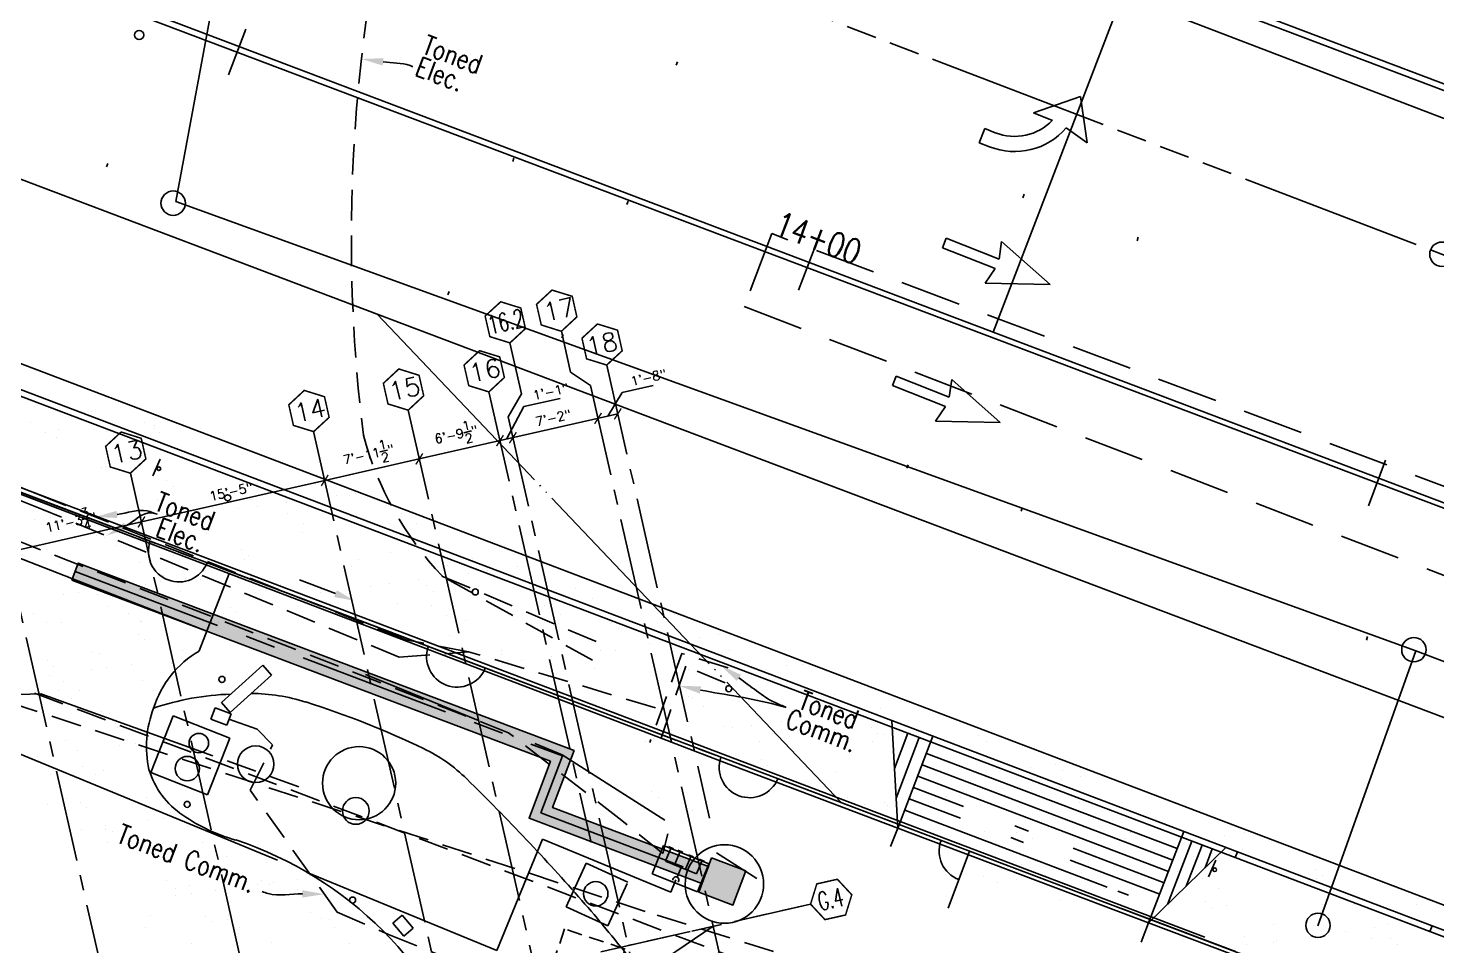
# Model space of a CAD drawing. Header units: feet. Extents: x 308 to 1449, y -4548 to -3843.
# Drawn here: x 982.7 to 1098.3, y -4145.2 to -4070 of the extents above; entities that cross this region are included whole.
import ezdxf
from ezdxf.enums import TextEntityAlignment as Align

# ---------------------------------------------------------------- set-up
doc = ezdxf.new("R2010")
doc.units = ezdxf.units.FT
doc.header["$LTSCALE"] = 10
doc.header["$MEASUREMENT"] = 0
for name, pattern in [('2DOTS-3', [4.125, 3.75, -0.125, 0, -0.125, 0, -0.125]), ('CENTER', [2, 1.25, -0.25, 0.25, -0.25]), ('CENTER2', [1.125, 0.75, -0.125, 0.125, -0.125]), ('DASHED', [0.75, 0.5, -0.25]), ('DASHEDX2', [1.5, 1, -0.5]), ('HIDDEN', [0.375, 0.25, -0.125]), ('HIDDEN2', [0.1875, 0.125, -0.0625]), ('SEWER', [2.75, 1.5, -0.125, 0.25, -0.125, 0.25, -0.125, 0.25, -0.125]), ('XSITE-EXST$0$PL', [4.9, 1, -0.2, 0.15, -0.2, 0.15, -0.2, 3])]:
    doc.linetypes.add(name, pattern=pattern)
doc.layers.get('0').update_dxf_attribs({"linetype": 'CONTINUOUS'})
for name, color, linetype in [('1-TMK-255', 255, 'CONTINUOUS'), ('access', 4, 'CONTINUOUS'), ('Baseline', 5, 'CONTINUOUS'), ('CMU', 20, 'CONTINUOUS'), ('conc. wall', 7, 'CONTINUOUS'), ('FDC', 1, 'CONTINUOUS'), ('GREEN FLAG', 3, 'CONTINUOUS'), ('GRID', 30, 'CENTER2'), ('HATCH', 8, 'CONTINUOUS'), ('L-Centerline', 1, 'CENTER'), ('L-Wall', 2, 'CONTINUOUS'), ('L-Wall-Hatch', 8, 'CONTINUOUS'), ('LINE', 5, 'DASHED'), ('Mat Footing Dewatering Pump', 80, 'CONTINUOUS'), ('MISC', 7, 'CONTINUOUS'), ('PL 1098 Red', 3, 'CONTINUOUS'), ('SETBACK', 4, 'HIDDEN'), ('SLN', 6, 'CONTINUOUS'), ('STALBL', 7, 'CONTINUOUS'), ('TB', 5, 'DASHEDX2'), ('TONED COMM', 2, 'CONTINUOUS'), ('TONED SEWER', 3, 'CONTINUOUS'), ('TONED-ELEC', 3, 'CONTINUOUS'), ('tower-ftg', 4, 'HIDDEN2'), ('Utilities Per Plan', 8, 'CONTINUOUS'), ('XSITE-EXST$0$PL', 3, 'XSITE-EXST$0$PL')]:
    doc.layers.add(name, color=color, linetype=linetype)
doc.styles.add('STAN', font='ROMANS.SHX', dxfattribs={"width": 0.8})
doc.styles.get("Standard").update_dxf_attribs({"font": 'ROMANS.SHX'})

# ---------------------------------------------------------------- blocks, each defined once
blk = doc.blocks.new('_ArchTick')
at = {"color": 0, "linetype": 'ByBlock', "const_width": 0.15}
blk.add_lwpolyline([(-0.5, -0.5), (0.5, 0.5)], dxfattribs=at)
blk = doc.blocks.new('A$C5F951A37')
at = {"layer": 'L-Wall-Hatch'}
for points in [[(143.2, 143.35), (185.2, 143.71), (185.25, 138.71), (200.41, 138.85), (200.4, 140.35), (186.73, 140.23), (186.69, 145.23), (143.19, 144.85)], [(200.39, 141.1), (200.42, 138.1), (203.42, 138.12), (203.39, 141.12)]]:
    blk.add_hatch(color=256, dxfattribs=at).paths.add_polyline_path(points)
at = {"layer": 'L-Centerline'}
blk.add_lwpolyline([(143.2, 144.1), (185.95, 144.47), (185.99, 139.47), (200.41, 139.6)], dxfattribs=at)
at = {"layer": 'L-Wall'}
for points in [[(143.2, 143.35), (185.2, 143.71), (185.25, 138.71), (200.41, 138.85), (200.4, 140.35), (186.73, 140.23), (186.69, 145.23), (143.19, 144.85)], [(200.39, 141.1), (200.42, 138.1), (203.42, 138.12), (203.39, 141.12)]]:
    blk.add_lwpolyline(points, close=True, dxfattribs=at)
at = {"layer": 'XSITE-EXST$0$PL'}
blk.add_lwpolyline([(85.96, 148.1), (254.94, 149.58), (254.94, -256.56), (123.9, -256.56), (123.9, -64.08), (2.9, -64.08), (2.9, -60.39), (-31.31, -60.39, 0.219201), (-17.87, -12.03, 0.064813), (-28.94, 25.08), (49.33, 73.42, 0.263278), (80.17, 129.52), (80.09, 136.02, -0.236377), (85.96, 148.1)], format="xyb", dxfattribs=at)
blk = doc.blocks.new('A$C54E400CE')
at = {"linetype": 'HIDDEN', "rotation": 338.8}
blk.add_blockref('A$C5F951A37', (51.03, 331.39), dxfattribs=at)

msp = doc.modelspace()

# ---------------------------------------------------------------- linework, layer by layer
for p, q in [((999.13, -4073.8), (1000.55, -4070.06)), ((1045.91, -4091.47), (1047.32, -4087.73)), ((1092.68, -4109.15), (1094.09, -4105.4)), ((1007.92, -4116.35), (1004.95, -4115.23))]:
    msp.add_line(p, q)
at = {"linetype": 'HIDDEN'}
msp.add_line((1046.9, -4141.82), (1031.92, -4145.22), dxfattribs=at)
at = {"const_width": 0.125}
for points in [[(1027.34, -4091.96), (1025.68, -4091.45), (1024.41, -4092.62), (1024.8, -4094.31), (1026.45, -4094.83), (1027.72, -4093.65)], [(1023.12, -4092.92), (1021.47, -4092.41), (1020.19, -4093.58), (1020.58, -4095.27), (1022.23, -4095.78), (1023.5, -4094.61)], [(1031.06, -4094.74), (1029.41, -4094.23), (1028.14, -4095.4), (1028.52, -4097.09), (1030.17, -4097.6), (1031.44, -4096.43)], [(1021.39, -4096.93), (1019.74, -4096.42), (1018.46, -4097.6), (1018.85, -4099.29), (1020.5, -4099.8), (1021.77, -4098.62)], [(1014.77, -4098.44), (1013.11, -4097.92), (1011.84, -4099.1), (1012.22, -4100.79), (1013.88, -4101.3), (1015.15, -4100.12)], [(1007.01, -4100.2), (1005.35, -4099.68), (1004.08, -4100.86), (1004.46, -4102.55), (1006.12, -4103.06), (1007.39, -4101.89)], [(991.97, -4103.61), (990.32, -4103.09), (989.05, -4104.27), (989.43, -4105.96), (991.08, -4106.47), (992.35, -4105.3)], [(1047.41, -4140.16), (1046.9, -4141.82), (1048.08, -4143.09), (1049.77, -4142.71), (1050.28, -4141.05), (1049.1, -4139.78)]]:
    msp.add_lwpolyline(points, close=True, dxfattribs=at)
at = {"linetype": 'Continuous'}
msp.add_arc((1035.85, -4139.83), 0.25, 307.6156, 187.6372, dxfattribs=at)
msp.add_solid([(1007.81, -4116.63), (1008.02, -4116.07), (1009.46, -4116.93)])
at = {"layer": '1-TMK-255'}
msp.add_circle((1039.83, -4140.17), 3.22, dxfattribs=at)
at = {"layer": 'access', "color": 4, "ltscale": 25}
msp.add_line((1058.19, -4142.15), (1059.95, -4137.47), dxfattribs=at)
for centre, end in [((995.06, -4112.89), 337.8859), ((1017.89, -4121.52), 337.8859), ((1041.9, -4130.59), 337.8859), ((1059.95, -4137.47), 249.3)]:
    msp.add_arc(centre, 2.5, 160.7141, end, dxfattribs=at)
at = {"layer": 'Baseline'}
msp.add_line((684.58, -3952.8), (1443.26, -4239.48), dxfattribs=at)
at = {"layer": 'CMU'}
msp.add_line((1038.91, -4143.63), (888.34, -4245.3), dxfattribs=at)
at = {"layer": 'conc. wall'}
for p, q in [((1023.38, -4101), (1026.36, -4100.33)), ((1030.27, -4101.79), (1031.45, -4099.84)), ((1031.45, -4099.84), (1033.97, -4099.27)), ((1021.94, -4103.68), (1023.38, -4101)), ((1014.79, -4105.3), (1031.08, -4101.6)), ((1007.03, -4107.06), (1014.79, -4105.3)), ((991.99, -4110.47), (1007.03, -4107.06)), ((980.96, -4112.98), (991.99, -4110.47))]:
    msp.add_line(p, q, dxfattribs=at)
at = {"layer": 'FDC'}
for p, q in [((1003.16, -4138.21), (976.24, -4127.14)), ((1024.9, -4136.5), (1021.15, -4145.62)), ((1035.44, -4140.84), (1024.9, -4136.5)), ((1034.83, -4137.02), (1033.9, -4139.34)), ((1038.54, -4138.5), (1034.83, -4137.02)), ((1035, -4138.29), (1035.45, -4137.18)), ((1035.25, -4137.1), (1035.66, -4137.27)), ((1036, -4137.4), (1036.41, -4137.57)), ((1035, -4138.29), (1037.53, -4139.34)), ((1035.74, -4138.6), (1036.2, -4137.49)), ((1036.63, -4138.96), (1037.09, -4137.86)), ((1036.88, -4137.77), (1037.29, -4137.94)), ((1037.53, -4139.34), (1037.99, -4138.22)), ((1037.62, -4140.82), (1038.54, -4138.5)), ((1037.78, -4138.14), (1038.19, -4138.31)), ((1021.15, -4145.62), (1005.6, -4139.22)), ((1033.9, -4139.34), (1037.62, -4140.82)), ((1035.95, -4139.6), (1036.27, -4138.82)), ((1035.44, -4140.84), (1035.85, -4139.83))]:
    msp.add_line(p, q, dxfattribs=at)
at = {"layer": 'GREEN FLAG', "linetype": 'HIDDEN'}
msp.add_line((1012.27, -4144.31, 6.75), (1022.1, -4148.28, 6.96), dxfattribs=at)
at = {"layer": 'GRID'}
for p, q in [((1023.18, -4099.96), (1022.23, -4095.78)), ((1027.21, -4098.17), (1026.45, -4094.83)), ((1030.17, -4097.6), (1038.61, -4134.77)), ((1027.21, -4098.17), (1028.85, -4099.29)), ((1020.5, -4099.8), (1028.89, -4136.76)), ((1023.18, -4099.96), (1022.08, -4101.85)), ((1028.85, -4099.29), (1054.01, -4210.2)), ((1013.88, -4101.3), (1043.71, -4232.77)), ((1022.08, -4101.85), (1041.98, -4189.57)), ((1006.12, -4103.06), (1026.46, -4192.71)), ((991.08, -4106.47), (1020.91, -4237.95)), ((980.05, -4108.98), (995.83, -4178.53)), ((985.81, -4155.68), (1046.9, -4141.82))]:
    msp.add_line(p, q, dxfattribs=at)
at = {"layer": 'HATCH'}
for p, q in [((1035.86, -4073.01), (1035.97, -4072.73)), ((1069.05, -4075.56, 5.15), (1065.2, -4076.91, 5.15)), ((1069.61, -4079.37, 5.15), (1069.05, -4075.56, 5.15)), ((1065.2, -4076.91, 5.15), (1066.75, -4077.53, 5.15)), ((1061.2, -4078.2, 5.15), (1060.74, -4079.37, 5.15)), ((1062.05, -4078.54, 5.15), (1061.2, -4078.2, 5.15)), ((1067.88, -4078.15, 5.15), (1069.61, -4079.37, 5.15)), ((1060.74, -4079.37, 5.15), (1061.59, -4079.7, 5.15)), ((1022.46, -4080.91), (1022.56, -4080.63)), ((989.13, -4081.35), (989.24, -4081.07)), ((1031.81, -4084.44), (1031.92, -4084.16)), ((1064.33, -4083.87, 5.18), (1064.43, -4083.59, 5.18)), ((1058.02, -4087.2, 5.1), (1057.72, -4087.98, 5.1)), ((1062.37, -4088.91, 5.1), (1058.02, -4087.2, 5.1)), ((1062.57, -4087.46, 5.1), (1062.37, -4088.91, 5.1)), ((1066.56, -4091, 5.1), (1062.57, -4087.46, 5.1)), ((1073.69, -4087.4, 5.18), (1073.79, -4087.12, 5.18)), ((1057.72, -4087.98, 5.1), (1062.06, -4089.68, 5.1)), ((1062.06, -4089.68, 5.1), (1061.23, -4090.88, 5.1)), ((1061.23, -4090.88, 5.1), (1066.56, -4091, 5.1)), ((1017.14, -4091.85), (1017.24, -4091.57)), ((1026.5, -4095.38), (1026.6, -4095.1)), ((1053.93, -4098.52, 4.84), (1053.62, -4099.29, 4.84)), ((1058.27, -4100.22, 4.84), (1053.93, -4098.52, 4.84)), ((1058.48, -4098.78, 4.84), (1058.27, -4100.22, 4.84)), ((1062.47, -4102.31, 4.84), (1058.48, -4098.78, 4.84)), ((1053.62, -4099.29, 4.84), (1057.97, -4101, 4.84)), ((987.92, -4101.42), (987.92, -4101.42)), ((1057.97, -4101, 4.84), (1057.14, -4102.19, 4.84)), ((982.88, -4102.33), (982.88, -4102.33)), ((988.47, -4101.93), (988.47, -4101.93)), ((992.22, -4102.31), (992.22, -4102.31)), ((993.08, -4102.52), (993.08, -4102.52)), ((1057.14, -4102.19, 4.84), (1062.47, -4102.31, 4.84)), ((984.14, -4103.14), (984.14, -4103.14)), ((985.01, -4103.58), (985.01, -4103.58)), ((985.22, -4102.91), (985.22, -4102.91)), ((989.08, -4103.05), (989.08, -4103.05)), ((990.64, -4102.84), (990.64, -4102.84)), ((993.08, -4102.81), (993.08, -4102.81)), ((993.49, -4103.12), (993.49, -4103.12)), ((991.08, -4104.32), (991.08, -4104.32)), ((988.7, -4106.04), (988.7, -4106.04)), ((989.03, -4105.91), (989.03, -4105.91)), ((997.13, -4105.62), (997.13, -4105.62)), ((998.04, -4106.02), (998.04, -4106.02)), ((1054.81, -4106.07), (1054.91, -4105.79)), ((994.07, -4107.05), (994.07, -4107.05)), ((1006.25, -4107.32), (1006.25, -4107.32)), ((994.62, -4107.56), (994.62, -4107.56)), ((1008, -4108.32), (1008, -4108.32)), ((1009.04, -4108.33), (1009.04, -4108.33)), ((1009.56, -4108.12), (1009.56, -4108.12)), ((985.41, -4108.69), (985.41, -4108.69)), ((993.27, -4108.59), (993.27, -4108.59)), ((999.92, -4109.39), (999.92, -4109.39)), ((1000.94, -4108.62), (1000.94, -4108.62)), ((1001.48, -4109.18), (1001.48, -4109.18)), ((1003.92, -4108.86), (1003.92, -4108.86)), ((1064.17, -4109.59), (1064.27, -4109.31)), ((991.85, -4110.45), (991.85, -4110.45)), ((993.41, -4110.24), (993.41, -4110.24)), ((994.64, -4109.83), (994.64, -4109.83)), ((995.85, -4109.92), (995.85, -4109.92)), ((995.91, -4110.63), (995.91, -4110.63)), ((997.23, -4109.95), (997.23, -4109.95)), ((1003.99, -4109.81), (1003.99, -4109.81)), ((1005.25, -4110.61), (1005.25, -4110.61)), ((1009.24, -4110.06), (1009.24, -4110.06)), ((1009.79, -4110.56), (1009.79, -4110.56)), ((1013.33, -4109.79), (1013.33, -4109.79)), ((1014.59, -4110.6), (1014.59, -4110.6)), ((997.32, -4111.4), (997.32, -4111.4)), ((1005.17, -4111.3), (1005.17, -4111.3)), ((1012.85, -4111.34), (1012.85, -4111.34)), ((1000.22, -4112.69), (1000.22, -4112.69)), ((1012.4, -4112.95), (1012.4, -4112.95)), ((1000.46, -4113.53), (1000.46, -4113.53)), ((1000.77, -4113.2), (1000.77, -4113.2)), ((1009.23, -4114.11), (1009.23, -4114.11)), ((1009.81, -4113.52), (1009.81, -4113.52)), ((1017.08, -4114.01), (1017.08, -4114.01)), ((1019.15, -4113.5), (1019.15, -4113.5)), ((1022.84, -4114.14), (1022.84, -4114.14)), ((1024.76, -4114.05), (1024.76, -4114.05)), ((1001.13, -4114.4), (1001.13, -4114.4)), ((1014.76, -4115.2), (1014.76, -4115.2)), ((1018.84, -4114.66), (1018.84, -4114.66)), ((1020.4, -4114.46), (1020.4, -4114.46)), ((1003.38, -4115.59), (1003.38, -4115.59)), ((1004.25, -4116.58), (1004.25, -4116.58)), ((1006.69, -4116.26), (1006.69, -4116.26)), ((1010.76, -4115.73), (1010.76, -4115.73)), ((1012.33, -4115.52), (1012.33, -4115.52)), ((1015.39, -4115.69), (1015.39, -4115.69)), ((1015.94, -4116.2), (1015.94, -4116.2)), ((1027.57, -4115.96), (1027.57, -4115.96)), ((1006.41, -4117.32), (1006.41, -4117.32)), ((1013.04, -4117.12), (1013.04, -4117.12)), ((1015.75, -4117.3), (1015.75, -4117.3)), ((1021.14, -4116.82), (1021.14, -4116.82)), ((1025.09, -4117.29), (1025.09, -4117.29)), ((1028.99, -4116.72), (1028.99, -4116.72)), ((1017.02, -4118.11), (1017.02, -4118.11)), ((1018.55, -4118.59), (1018.55, -4118.59)), ((1026.36, -4118.09), (1026.36, -4118.09)), ((1030.55, -4118.69), (1030.55, -4118.69)), ((1035.7, -4118.08), (1035.7, -4118.08)), ((1017.27, -4119.79), (1017.27, -4119.79)), ((1024.95, -4119.83), (1024.95, -4119.83)), ((1031.11, -4119.2), (1031.11, -4119.2)), ((1033.05, -4119.54), (1033.05, -4119.54)), ((1037.76, -4119.94), (1037.76, -4119.94)), ((1039.32, -4119.73), (1039.32, -4119.73)), ((1092.51, -4120.16), (1092.61, -4119.87)), ((1021.57, -4121.01), (1021.57, -4121.01)), ((1029.68, -4121), (1029.68, -4121)), ((1030.91, -4120.99), (1030.91, -4120.99)), ((1033.68, -4120.48), (1033.68, -4120.48)), ((1040.26, -4120.98), (1040.26, -4120.98)), ((1021.53, -4121.33), (1021.53, -4121.33)), ((1021.61, -4122.07), (1021.61, -4122.07)), ((1022.09, -4121.83), (1022.09, -4121.83)), ((1023.17, -4121.86), (1023.17, -4121.86)), ((1025.61, -4121.54), (1025.61, -4121.54)), ((1044.96, -4122.25), (1044.96, -4122.25)), ((1046.27, -4122.2), (1046.27, -4122.2)), ((1021.33, -4122.6), (1021.33, -4122.6)), ((1029.18, -4122.5), (1029.18, -4122.5)), ((1036.86, -4122.54), (1036.86, -4122.54)), ((1024.7, -4124.22), (1024.7, -4124.22)), ((1036.7, -4124.33), (1036.7, -4124.33)), ((1048.88, -4124.59), (1048.88, -4124.59)), ((1027.52, -4124.8), (1027.52, -4124.8)), ((1028.78, -4125.61), (1028.78, -4125.61)), ((1033.24, -4125.32), (1033.24, -4125.32)), ((1036.86, -4124.78), (1036.86, -4124.78)), ((1037.25, -4124.83), (1037.25, -4124.83)), ((1038.12, -4125.59), (1038.12, -4125.59)), ((1041.09, -4125.22), (1041.09, -4125.22)), ((1046.2, -4124.77), (1046.2, -4124.77)), ((1047.47, -4125.57), (1047.47, -4125.57)), ((1048.77, -4125.25), (1048.77, -4125.25)), ((1052.6, -4125.75), (1052.6, -4125.75)), ((1044.52, -4126.82), (1044.52, -4126.82)), ((1048.6, -4126.28), (1048.6, -4126.28)), ((1050.16, -4126.07), (1050.16, -4126.07)), ((1036.45, -4127.88), (1036.45, -4127.88)), ((1039.86, -4127.22), (1039.86, -4127.22)), ((1040.52, -4127.34), (1040.52, -4127.34)), ((1042.08, -4127.14), (1042.08, -4127.14)), ((1045.15, -4128.03), (1045.15, -4128.03)), ((1051.87, -4127.33), (1051.87, -4127.33)), ((1052.42, -4127.83), (1052.42, -4127.83)), ((1053, -4127.93), (1053, -4127.93)), ((1053.8, -4130.68), (1054.88, -4127.8)), ((1060.68, -4127.97), (1060.68, -4127.97)), ((1033.34, -4128.51), (1033.34, -4128.51)), ((1034.01, -4128.2), (1034.01, -4128.2)), ((1037.05, -4128.32), (1037.05, -4128.32)), ((1042.68, -4128.49), (1042.68, -4128.49)), ((1052.02, -4128.47), (1052.02, -4128.47)), ((1053.93, -4133.14), (1055.82, -4128.16)), ((1061.36, -4128.46), (1061.36, -4128.46)), ((1042.85, -4129.96), (1042.85, -4129.96)), ((1055.03, -4130.23), (1055.03, -4130.23)), ((1056.05, -4130.38), (1076.63, -4138.2)), ((1056.4, -4129.45), (1076.99, -4137.26)), ((1067.04, -4130.33), (1067.04, -4130.33)), ((1043.4, -4130.47), (1043.4, -4130.47)), ((1048.96, -4131.03), (1048.96, -4131.03)), ((1055.69, -4131.32), (1076.27, -4139.13)), ((1057.06, -4130.74), (1057.06, -4130.74)), ((1064.91, -4130.64), (1064.91, -4130.64)), ((1067.51, -4131.56), (1067.51, -4131.56)), ((1067.59, -4130.84), (1067.59, -4130.84)), ((1069.08, -4131.35), (1069.08, -4131.35)), ((1033.83, -4132.59), (1033.83, -4132.59)), ((1048.62, -4132.28), (1048.62, -4132.28)), ((1055.34, -4132.25), (1059.45, -4133.81)), ((1057.97, -4132.26), (1057.97, -4132.26)), ((1059.44, -4132.62), (1059.44, -4132.62)), ((1061, -4132.42), (1061, -4132.42)), ((1063.44, -4132.09), (1063.44, -4132.09)), ((1067.31, -4132.24), (1067.31, -4132.24)), ((1034.39, -4133.1), (1034.39, -4133.1)), ((1049.89, -4133.08), (1049.89, -4133.08)), ((1051.36, -4133.68), (1051.36, -4133.68)), ((1052.93, -4133.48), (1052.93, -4133.48)), ((1053.19, -4133.71), (1053.19, -4133.71)), ((1054.98, -4133.19), (1059.19, -4134.78)), ((1055.36, -4133.16), (1055.36, -4133.16)), ((1058.02, -4132.96), (1058.02, -4132.96)), ((1058.57, -4133.47), (1058.57, -4133.47)), ((1059.23, -4133.07), (1059.23, -4133.07)), ((1060.86, -4133.75), (1060.86, -4133.75)), ((1068.57, -4133.05), (1068.57, -4133.05)), ((1068.97, -4133.45), (1068.97, -4133.45)), ((1070.2, -4133.23), (1070.2, -4133.23)), ((1037.23, -4134.1), (1037.23, -4134.1)), ((1054.63, -4134.12), (1071.23, -4140.43)), ((1054.44, -4135.99), (1054.44, -4135.99)), ((1061.18, -4135.86), (1061.18, -4135.86)), ((1063.65, -4135.41), (1064.78, -4135.84)), ((1063.79, -4135.97), (1063.79, -4135.97)), ((1073.13, -4135.95), (1073.13, -4135.95)), ((1073.19, -4135.96), (1073.19, -4135.96)), ((1080.88, -4136.17), (1080.88, -4136.17)), ((1082.47, -4135.93), (1082.47, -4135.93)), ((1057.25, -4136.52), (1057.25, -4136.52)), ((1063.33, -4136.35), (1064.37, -4136.75)), ((1065.1, -4136.42), (1065.1, -4136.42)), ((1068.44, -4137.23), (1075.91, -4140.06)), ((1072.77, -4136.46), (1072.77, -4136.46)), ((1073.74, -4136.47), (1073.74, -4136.47)), ((1076.19, -4141.84), (1078.19, -4136.65)), ((1077.73, -4140.34), (1079.03, -4136.97)), ((1079.28, -4138.83), (1079.87, -4137.29)), ((1082.36, -4137.37), (1082.36, -4137.37)), ((1068.2, -4138.2), (1075.55, -4140.99)), ((1074.28, -4138.43), (1074.28, -4138.43)), ((1078.36, -4137.9), (1078.36, -4137.9)), ((1079.92, -4137.69), (1079.92, -4137.69)), ((1061.05, -4139.53), (1061.05, -4139.53)), ((1064.17, -4138.6), (1064.17, -4138.6)), ((1064.72, -4139.1), (1064.72, -4139.1)), ((1066.21, -4139.5), (1066.21, -4139.5)), ((1069.16, -4139.24), (1069.16, -4139.24)), ((1070.28, -4138.96), (1070.28, -4138.96)), ((1071.84, -4138.76), (1071.84, -4138.76)), ((1076.35, -4138.86), (1076.35, -4138.86)), ((1077.01, -4139.13), (1077.01, -4139.13)), ((1084.68, -4139.17), (1084.68, -4139.17)), ((1088.35, -4138.97), (1088.35, -4138.97)), ((1088.91, -4139.47), (1088.91, -4139.47)), ((1062.2, -4140.02), (1062.2, -4140.02)), ((1063.77, -4139.82), (1063.77, -4139.82)), ((1069.73, -4139.76), (1069.73, -4139.76)), ((1071, -4140.56), (1071, -4140.56)), ((1072.11, -4140.76), (1072.99, -4141.09)), ((1079.07, -4139.74), (1079.07, -4139.74)), ((1080.34, -4140.55), (1080.34, -4140.55)), ((1088.42, -4139.72), (1088.42, -4139.72)), ((1089.68, -4140.53), (1089.68, -4140.53)), ((1067.33, -4141.5), (1067.33, -4141.5)), ((1079.33, -4141.6), (1079.33, -4141.6)), ((1081.07, -4141.95), (1081.07, -4141.95)), ((1088.92, -4141.85), (1088.92, -4141.85)), ((1091.52, -4141.86), (1091.52, -4141.86)), ((1096.59, -4141.88), (1096.59, -4141.88)), ((1072.96, -4142.24), (1072.96, -4142.24)), ((1079.89, -4142.1), (1079.89, -4142.1)), ((1097.27, -4143.17), (1097.27, -4143.17)), ((1075.55, -4143.46), (1075.55, -4143.46)), ((1084.89, -4143.45), (1084.89, -4143.45)), ((1090.76, -4144.03), (1090.76, -4144.03)), ((1093.2, -4143.71), (1093.2, -4143.71)), ((1094.24, -4143.43), (1094.24, -4143.43)), ((1082.5, -4144.5), (1082.5, -4144.5)), ((1082.68, -4145.1), (1082.68, -4145.1)), ((1084.87, -4144.95), (1084.87, -4144.95)), ((1085.12, -4144.77), (1085.12, -4144.77)), ((1092.97, -4144.66), (1092.97, -4144.66)), ((1094.5, -4144.6), (1094.5, -4144.6)), ((1095.05, -4145.11), (1095.05, -4145.11))]:
    msp.add_line(p, q, dxfattribs=at)
at = {"layer": 'HATCH', "linetype": 'Continuous'}
for p, q in [((983.96, -4108.59), (983.96, -4108.59)), ((985.09, -4109.1), (985.09, -4109.1)), ((983.24, -4110.27), (983.24, -4110.27)), ((984.54, -4110.1), (984.54, -4110.1)), ((986.58, -4109.84), (986.58, -4109.84)), ((988.26, -4111.6), (988.26, -4111.6)), ((988.92, -4111.74), (988.92, -4111.74)), ((984.17, -4112.7), (984.17, -4112.7)), ((989.97, -4112.41), (989.97, -4112.41)), ((994.17, -4112.78), (994.17, -4112.78)), ((985.24, -4113.91), (985.24, -4113.91)), ((991.79, -4113.83), (991.79, -4113.83)), ((994.63, -4113.21), (994.63, -4113.21)), ((985.98, -4114.85), (985.98, -4114.85)), ((986.66, -4114.98), (986.66, -4114.98)), ((987.12, -4115.4), (987.12, -4115.4)), ((993.58, -4115.39), (993.58, -4115.39)), ((993.77, -4114.83), (993.77, -4114.83)), ((995.61, -4115.12), (995.61, -4115.12)), ((996.81, -4115.2), (996.81, -4115.2)), ((999.01, -4114.67), (999.01, -4114.67)), ((985.55, -4116.44), (985.55, -4116.44)), ((986.85, -4116.27), (986.85, -4116.27)), ((988.42, -4116.42), (988.42, -4116.42)), ((988.88, -4116.01), (988.88, -4116.01)), ((992.28, -4115.56), (992.28, -4115.56)), ((995.17, -4116.17), (995.17, -4116.17)), ((1001.71, -4116.09), (1001.71, -4116.09)), ((989.29, -4117.39), (989.29, -4117.39)), ((999.3, -4117.48), (999.3, -4117.48)), ((983.15, -4118.02), (983.15, -4118.02)), ((984.21, -4118.69), (984.21, -4118.69)), ((985.4, -4118.73), (985.4, -4118.73)), ((990.94, -4118), (990.94, -4118)), ((991.95, -4118.65), (991.95, -4118.65)), ((991.99, -4118.67), (991.99, -4118.67)), ((998.34, -4118.68), (998.34, -4118.68)), ((998.72, -4117.99), (998.72, -4117.99)), ((999.76, -4117.9), (999.76, -4117.9)), ((991.78, -4119.67), (991.78, -4119.67)), ((988, -4121.11), (988, -4121.11)), ((992.24, -4120.1), (992.24, -4120.1)), ((995.33, -4120.99), (995.33, -4120.99)), ((984.27, -4121.87), (984.27, -4121.87)), ((984.73, -4122.29), (984.73, -4122.29)), ((988.57, -4121.23), (988.57, -4121.23)), ((991.19, -4122.17), (991.19, -4122.17)), ((994.42, -4122.09), (994.42, -4122.09)), ((994.58, -4121.73), (994.58, -4121.73)), ((984.46, -4123.06), (984.46, -4123.06)), ((987.85, -4122.61), (987.85, -4122.61)), ((989.15, -4122.44), (989.15, -4122.44)), ((992.1, -4123.46), (992.1, -4123.46)), ((985.17, -4124.28), (985.17, -4124.28)), ((985.56, -4123.55), (985.56, -4123.55)), ((986.9, -4124.28), (986.9, -4124.28)), ((992.96, -4124.26), (992.96, -4124.26)), ((986.23, -4124.95), (986.23, -4124.95)), ((988.73, -4126.05), (988.73, -4126.05)), ((989.39, -4126.56), (989.39, -4126.56)), ((989.85, -4126.99), (989.85, -4126.99)), ((990.02, -4127.37), (990.02, -4127.37)), ((985.72, -4128.37), (985.72, -4128.37)), ((986.76, -4129.23), (986.76, -4129.23)), ((990.16, -4128.78), (990.16, -4128.78)), ((991.46, -4128.61), (991.46, -4128.61)), ((992.03, -4128.98), (992.03, -4128.98)), ((992.26, -4128.28), (992.26, -4128.28)), ((983.43, -4129.67), (983.43, -4129.67)), ((984.73, -4129.5), (984.73, -4129.5)), ((984.51, -4131.17), (984.51, -4131.17)), ((987.19, -4130.54), (987.19, -4130.54)), ((988.25, -4131.21), (988.25, -4131.21)), ((988.89, -4130.87), (988.89, -4130.87)), ((984.26, -4133.64), (984.26, -4133.64)), ((985.87, -4133.18), (985.87, -4133.18)), ((987, -4133.45), (987, -4133.45)), ((987.46, -4133.88), (987.46, -4133.88)), ((992.04, -4133.63), (992.04, -4133.63)), ((992.42, -4133.1), (992.42, -4133.1)), ((992.46, -4134.95), (992.46, -4134.95)), ((993.76, -4134.78), (993.76, -4134.78)), ((987.03, -4135.67), (987.03, -4135.67)), ((989.05, -4135.69), (989.05, -4135.69)), ((989.07, -4135.4), (989.07, -4135.4)), ((989.63, -4135.87), (989.63, -4135.87)), ((995.8, -4135.44), (995.8, -4135.44)), ((989.21, -4136.8), (989.21, -4136.8)), ((997, -4136.78), (997, -4136.78)), ((998.05, -4137.46), (998.05, -4137.46)), ((998.97, -4137.95), (998.97, -4137.95)), ((1002.27, -4138.37), (1002.27, -4138.37)), ((994.06, -4139.89), (994.06, -4139.89)), ((994.76, -4140.56), (994.76, -4140.56)), ((995.96, -4140.26), (995.96, -4140.26)), ((998.1, -4140.68), (998.1, -4140.68)), ((1001.5, -4140.24), (1001.5, -4140.24)), ((1001.84, -4139.87), (1001.84, -4139.87)), ((1002.5, -4140.18), (1002.5, -4140.18)), ((1002.8, -4140.06), (1002.8, -4140.06)), ((1004.76, -4140.65), (1004.76, -4140.65)), ((1004.83, -4139.8), (1004.83, -4139.8)), ((994.77, -4141.12), (994.77, -4141.12)), ((996.07, -4140.95), (996.07, -4140.95)), ((1005.22, -4141.07), (1005.22, -4141.07)), ((992.73, -4142.73), (992.73, -4142.73)), ((997.25, -4142.84), (997.25, -4142.84)), ((999.01, -4143.04), (999.01, -4143.04)), ((999.13, -4142.76), (999.13, -4142.76)), ((1005.88, -4142.52), (1005.88, -4142.52)), ((1006.8, -4143.03), (1006.8, -4143.03)), ((1007.4, -4143.06), (1007.4, -4143.06)), ((992.28, -4143.73), (992.28, -4143.73)), ((997.71, -4143.27), (997.71, -4143.27)), ((1000.07, -4143.72), (1000.07, -4143.72)), ((1007.85, -4143.7), (1007.85, -4143.7)), ((996.11, -4145.08), (996.11, -4145.08)), ((1002.66, -4144.99), (1002.66, -4144.99)), ((1009.05, -4145.02), (1009.05, -4145.02))]:
    msp.add_line(p, q, dxfattribs=at)
at = {"layer": 'HATCH'}
for radius, end in [(5.58, 319.3206), (4.33, 315.8699)]:
    msp.add_arc((1063.64, -4074.51, 5.15), radius, 248.4897, end, dxfattribs=at)
at = {"layer": 'LINE'}
for p, q in [((1043.71, -4086.82), (1041.45, -4092.81)), ((1115.25, -4113.69, 5.17), (1043.71, -4086.82)), ((1041.45, -4092.81), (1111.32, -4119.64, 5.04))]:
    msp.add_line(p, q, dxfattribs=at)
at = {"layer": 'MISC'}
for p, q in [((941.9, -4092.4), (1079.26, -4144.54)), ((997.35, -4119.43), (981.78, -4113.35)), ((996.72, -4121.05), (999.18, -4114.71)), ((998.55, -4125.28), (1001.95, -4122.22)), ((1001.95, -4122.22), (1002.67, -4123.03)), ((999.28, -4126.09), (1002.67, -4123.03)), ((998.03, -4125.71), (997.68, -4126.65)), ((999.34, -4126.2), (998.03, -4125.71)), ((999.28, -4126.09), (998.55, -4125.28)), ((992.77, -4131.03, 5.83), (994.6, -4126.38, 5.83)), ((994.6, -4126.38, 5.83), (999.25, -4128.21, 5.83)), ((997.68, -4126.65), (998.99, -4127.13)), ((998.99, -4127.13), (999.34, -4126.2)), ((999.25, -4128.21, 5.83), (997.42, -4132.86, 5.83)), ((997.42, -4132.86, 5.83), (992.77, -4131.03, 5.83)), ((1026.84, -4142.04, 6.22), (1028.47, -4138.45, 6.22)), ((1028.47, -4138.45, 6.22), (1031.91, -4140.01, 6.22)), ((1031.86, -4140.12, 6.22), (1030.27, -4143.6, 6.22)), ((1013.37, -4142.73), (1012.61, -4143.38)), ((1014.28, -4143.79), (1013.37, -4142.73)), ((1030.27, -4143.6, 6.22), (1026.84, -4142.04, 6.22)), ((1012.61, -4143.38), (1013.52, -4144.44)), ((1013.52, -4144.44), (1014.28, -4143.79))]:
    msp.add_line(p, q, dxfattribs=at)
for centre, radius in [((996.7, -4128.61, 7.21), 0.8), ((1001.36, -4130.34), 1.5), ((995.75, -4130.7, 7.4), 1), ((995.74, -4133.64), 0.25), ((1009.58, -4134.17, 4.94), 1.1), ((1029.27, -4140.97), 1), ((1009.31, -4141.49), 0.25)]:
    msp.add_circle(centre, radius, dxfattribs=at)
for centre, radius, start, end in [((1000.86, -4128.18, 5.98), 8.24, 120.1635, 162.8002), ((1000.1, -4147.04), 22.46, 92.0062, 108.4675), ((1000.92, -4139.62), 15.08, 72.3854, 89.7026), ((1001.31, -4128.91, 6.24), 8.91, 159.1467, 192.1113), ((982.65, -4197.14), 75.44, 64.4943, 72.3854), ((1009.47, -4140.94), 13.16, 45.5332, 64.4943), ((999.25, -4128.75, 6.24), 6.95, 196.9552, 236.2541), ((886.22, -4266.51), 189.11, 43.413, 45.5332), ((1003.65, -4122.53, 6.24), 14.57, 235.4512, 254.4074), ((989.96, -4165.9), 30.93, 18.5213, 71.5725), ((895.71, -4257.53), 176.05, 41.2154, 43.413), ((943.51, -4215.66), 112.5, 38.1277, 41.2154)]:
    msp.add_arc(centre, radius, start, end, dxfattribs=at)
at = {"layer": 'PL 1098 Red', "color": 5, "ltscale": 25}
for p, q in [((676.53, -3966.91), (1011.32, -4093.42)), ((1011.32, -4093.42), (1149.46, -4145.62))]:
    msp.add_line(p, q, dxfattribs=at)
at = {"layer": 'PL 1098 Red'}
msp.add_line((1092.69, -4149.84), (934.61, -4090.11), dxfattribs=at)
at = {"layer": 'PL 1098 Red', "color": 5, "linetype": '2DOTS-3', "lineweight": 25, "ltscale": 0.5}
msp.add_line((1011.32, -4093.42), (1049.41, -4133.49), dxfattribs=at)
at = {"layer": 'SETBACK'}
msp.add_line((1087.27, -4163.83), (982.35, -4124.18), dxfattribs=at)
at = {"layer": 'SLN'}
for p, q in [((1131.83, -4087.55, 4.86), (960.15, -4022.57, 4.78)), ((1132, -4087.08, 4.86), (1005.24, -4039.1, 4.81)), ((1046.01, -4057.12, 4.72), (1102.81, -4078.88, 4.98)), ((884.44, -4060.35, 4.13), (1142.2, -4158.39, 4.82)), ((944.21, -4085.25), (1081.93, -4137.53)), ((944.05, -4085.73), (1081.75, -4138)), ((1032.79, -4127.5), (926.96, -4087.23)), ((992.91, -4106.69), (993.52, -4105.32)), ((992.77, -4131.03, 5.83), (994.6, -4126.38, 5.83)), ((994.6, -4126.38, 5.83), (999.25, -4128.21, 5.83)), ((1054.07, -4135.6), (1053.57, -4126.77)), ((1039.62, -4130.12), (1032.79, -4127.5)), ((1054.07, -4135.6), (1056.93, -4128.04)), ((999.25, -4128.21, 5.83), (997.42, -4132.86, 5.83)), ((1054.07, -4135.6), (1039.62, -4130.12)), ((997.42, -4132.86, 5.83), (992.77, -4131.03, 5.83)), ((1053.45, -4137.09), (1054.07, -4135.6)), ((1074.64, -4143.34), (1054.07, -4135.6)), ((1074.64, -4143.34), (1077.53, -4135.86)), ((1080.98, -4137.17), (1074.64, -4143.34)), ((1079.56, -4139.59), (1080.17, -4138.22)), ((1074.02, -4144.93), (1074.64, -4143.34)), ((1139.67, -4167.88), (1074.64, -4143.34)), ((1097.72, -4144.06), (1142.28, -4160.98)), ((1097.9, -4143.6), (1142.45, -4160.51))]:
    msp.add_line(p, q, dxfattribs=at)
at = {"layer": 'SLN', "color": 130, "linetype": 'HIDDEN'}
msp.add_line((1013.15, -4121.57, 5.23), (1013.15, -4121.57, 5.23), dxfattribs=at)
at = {"layer": 'SLN', "color": 30, "linetype": 'HIDDEN'}
msp.add_line((1034.77, -4137.67, 5.75), (1035.18, -4136.06, 5.65), dxfattribs=at)
at = {"layer": 'SLN', "color": 1}
for p, q in [((1081.93, -4137.53), (1081.75, -4138)), ((1081.75, -4138), (1097.72, -4144.06)), ((1081.93, -4137.53), (1097.9, -4143.6)), ((1097.9, -4143.6), (1097.72, -4144.06))]:
    msp.add_line(p, q, dxfattribs=at)
at = {"layer": 'SLN'}
for centre, radius in [((991.8, -4070.53), 0.375), ((994.59, -4084.32), 1), ((1098.71, -4088.51), 1), ((993.42, -4106.1), 0.15), ((999.06, -4108.49), 0.25), ((1019.38, -4116.21), 0.25), ((1096.41, -4120.95), 1), ((998.59, -4123.39, 5.86), 0.25), ((1040.19, -4124.15), 0.25), ((996.7, -4128.61, 7.21), 0.8), ((1001.36, -4130.34), 1.5), ((1009.85, -4131.9), 3), ((995.75, -4130.7, 7.4), 1), ((1080.07, -4139), 0.15), ((1088.54, -4143.56), 1)]:
    msp.add_circle(centre, radius, dxfattribs=at)
at = {"layer": 'TB'}
for p, q in [((1010.38, -4122.98), (1026.51, -4129.57)), ((1026.51, -4129.57), (1042.48, -4139.71))]:
    msp.add_line(p, q, dxfattribs=at)
at = {"layer": 'TONED COMM', "linetype": 'HIDDEN'}
for p, q in [((1022.12, -4127.76, 5.66), (936.7, -4094.38, 5.82)), ((1036.33, -4121.26, 4.78), (1033.71, -4128.56, 5.01)), ((1036.65, -4122.3, 4.8), (1034.39, -4128.94, 4.99)), ((1040.13, -4122.43, 4.8), (1036.33, -4121.26, 4.78)), ((1039.89, -4123.67), (1036.65, -4122.3, 4.8)), ((1001.49, -4127.47, 5.93), (999.17, -4126.66)), ((1002.74, -4128.76, 6.08), (1001.49, -4127.47, 5.93)), ((1031.41, -4134.96, 5.71), (1022.12, -4127.76, 5.66)), ((1000.92, -4132.48, 6.2), (1002.74, -4128.76, 6.08)), ((1008.04, -4142.47, 6.62), (1000.92, -4132.48, 6.2)), ((1034.77, -4137.67, 5.75), (1031.41, -4134.96, 5.71)), ((1008.04, -4142.47, 6.62), (1012.27, -4144.31, 6.75))]:
    msp.add_line(p, q, dxfattribs=at)
at = {"layer": 'TONED COMM', "linetype": 'Continuous'}
for points, start_tangent, end_tangent in [([(1041.02, -4123.26), (1043.99, -4125.29), (1044.9, -4125.68)], (0.825423, -0.564515), (0.921234, -0.389008)), ([(1037.87, -4124.26), (1044.09, -4125.46), (1044.9, -4125.68)], (0.981832, -0.189754), (0.965017, -0.262186)), ([(1005.2, -4140.98), (1002.38, -4140.95), (1001.89, -4140.79)], (-0.999924, 0.012336), (-0.952194, 0.305495))]:
    msp.add_spline(points, degree=3, dxfattribs=dict(at, start_tangent=start_tangent, end_tangent=end_tangent))
for points in [[(1040.85, -4123.51), (1039.53, -4122.24), (1041.19, -4123.01)], [(1037.81, -4124.55), (1036.1, -4123.91), (1037.92, -4123.96)], [(1005.2, -4140.68), (1006.99, -4141), (1005.19, -4141.28)]]:
    msp.add_solid(points, dxfattribs=at)
at = {"layer": 'TONED SEWER', "linetype": 'HIDDEN'}
for p, q in [((1033.32, -4142.41, 6.03), (970.92, -4121.91, 6.54)), ((1093.96, -4161.37, 5.63), (1033.32, -4142.41, 6.03))]:
    msp.add_line(p, q, dxfattribs=at)
at = {"layer": 'TONED-ELEC', "linetype": 'HIDDEN'}
for p, q in [((984.23, -4108.49, 5.01), (946.11, -4093.17, 4.86)), ((983.81, -4109.41, 5.14), (945.88, -4094.44, 4.91)), ((1013.69, -4120.15, 5.01), (984.23, -4108.49, 5.01)), ((1013.15, -4121.57, 5.23), (983.81, -4109.41, 5.14)), ((1029, -4121.81, 4.82), (1016.65, -4114.91, 4.83)), ((1016.65, -4114.91, 4.83), (1029.34, -4120.3, 4.82)), ((1013.15, -4121.57, 5.23), (1018.84, -4121.12, 4.98)), ((1018.84, -4121.12, 4.98), (1013.69, -4120.15, 5.01)), ((1034.16, -4125.72, 4.89), (1018.84, -4121.12, 4.98))]:
    msp.add_line(p, q, dxfattribs=at)
for centre, radius, start, end in [((1140.79, -4087.25, 4.19), 131.58, 160.2874, 187.0226), ((1036.33, -4096.34, 4.83), 27.05, 194.9914, 223.3323)]:
    msp.add_arc(centre, radius, start, end, dxfattribs=at)
at = {"layer": 'TONED-ELEC', "linetype": 'Continuous'}
for points, start_tangent, end_tangent in [([(1011.82, -4072.73, 4.53), (1014.03, -4073.03, 4.53), (1014.26, -4073.12, 4.53)], (0.990994, -0.133904), (0.924849, -0.380335)), ([(989.99, -4109.85), (992.46, -4109.57), (993.28, -4109.84)], (0.993457, 0.114207), (0.950969, -0.309286)), ([(990.7, -4110.79), (992.84, -4109.73), (993.28, -4109.84)], (0.895424, 0.445215), (0.968905, -0.247434))]:
    msp.add_spline(points, degree=3, dxfattribs=dict(at, start_tangent=start_tangent, end_tangent=end_tangent))
for points in [[(1011.78, -4073.03, 4.53), (1010.04, -4072.49, 4.53), (1011.86, -4072.43, 4.53)], [(990.02, -4110.15), (988.2, -4110.06), (989.95, -4109.56)], [(990.83, -4111.06), (989.09, -4111.6), (990.56, -4110.53)]]:
    msp.add_solid(points, dxfattribs=at)
at = {"layer": 'tower-ftg'}
msp.add_lwpolyline([(1031.69, -4145.51), (1026.71, -4143.85), (1025.05, -4148.82), (1030.03, -4150.49)], close=True, dxfattribs=at)
at = {"layer": 'Utilities Per Plan', "linetype": 'SEWER'}
for p, q in [((928.51, -4023.32, 4.6), (1157.63, -4111.09, 5.63)), ((945.01, -4125.61), (983.73, -4124.57)), ((983.73, -4124.57), (1005.7, -4132.48, 2.36))]:
    msp.add_line(p, q, dxfattribs=at)
at = {"layer": 'Utilities Per Plan'}
for p, q in [((1003.55, -4036.99), (994.82, -4084.19, 4.78)), ((972.25, -4060.95, 3.8), (1151.52, -4128.84, 1.06)), ((1061.89, -4094.9, 2.43), (1074.28, -4062.56, 5.36)), ((994.82, -4084.19, 4.78), (1096.56, -4121.05, 4.78)), ((1096.56, -4121.05, 4.78), (1088.53, -4143.6, 4.61)), ((1096.56, -4121.05, 4.78), (1194.7, -4157.84))]:
    msp.add_line(p, q, dxfattribs=at)

# ---------------------------------------------------------------- block references
at = {"layer": 'conc. wall', "xscale": 0.7500000000000003, "yscale": 0.7500000000000003, "zscale": 0.7500000000000003, "rotation": 192.7838888888889}
for p in [(1029.46, -4101.97), (1031.08, -4101.6), (1021.41, -4103.8), (1022.47, -4103.56), (1014.79, -4105.3), (1007.03, -4107.06), (991.99, -4110.47)]:
    msp.add_blockref('_ArchTick', p, dxfattribs=at)
at = {"layer": 'Mat Footing Dewatering Pump', "linetype": 'HIDDEN'}
msp.add_blockref('A$C54E400CE', (749.89, -4528.5), dxfattribs=at)

# ---------------------------------------------------------------- texts
for s, p in [('17', (1025.17, -4094.06)), ('18', (1028.68, -4096.88)), ('16', (1019.08, -4099.06)), ('15', (1012.49, -4100.56)), ('14', (1004.73, -4102.32)), ('13', (989.7, -4105.73))]:
    msp.add_text(s, height=1.5, rotation=12.7839).set_placement(p)
for s, width, p in [('16.2', 0.657935, (1020.62, -4095.09)), ('G.4', 0.635084, (1047.7, -4142.37))]:
    msp.add_text(s, height=1.5, rotation=12.7839, dxfattribs=dict(width=width)).set_placement(p)
at = {"layer": 'conc. wall'}
msp.add_text('1\'-8"', height=0.75, rotation=12.7839, dxfattribs=at).set_placement((1032.23, -4099.31))
at = {"layer": 'conc. wall', "char_height": 0.75, "attachment_point": 5, "rotation": 12.7839}
for s, insert in [('\\A1;1\'-1"', (1025.57, -4099.78)), ('\\A1;7\'-2"', (1025.77, -4101.93)), ('\\A1;6\'-9{\\H1.000000x;\\S1/2;}"', (1017.81, -4103.29)), ('\\A1;7\'-11{\\H1.000000x;\\S1/2;}"', (1010.62, -4104.93)), ('\\A1;15\'-5"', (999.33, -4107.99)), ('\\A1;11\'-3{\\H1.000000x;\\S3/4;}"', (986.19, -4110.49))]:
    msp.add_mtext(s, dxfattribs=dict(at, insert=insert))
at = {"layer": 'STALBL', "style": 'STAN', "width": 0.8}
msp.add_text('14+00', height=2, rotation=339.3, dxfattribs=at).set_placement((1046.97, -4088.67), align=Align.BOTTOM_CENTER)
at = {"layer": 'TONED COMM', "linetype": 'HIDDEN', "style": 'STAN', "width": 0.8}
for s, p in [('Toned', (1048.38, -4125.87)), ('Comm.', (1047.82, -4127.58)), ('Toned Comm.', (995.68, -4138.07))]:
    msp.add_text(s, height=1.6, rotation=339.3, dxfattribs=at).set_placement(p, align=Align.MIDDLE_CENTER)
at = {"layer": 'TONED-ELEC', "linetype": 'HIDDEN', "style": 'STAN', "width": 0.8}
for s, p in [('Toned', (1017.52, -4072.13, 4.53)), ('Elec.', (1016.48, -4073.73, 4.53)), ('Toned', (995.57, -4109.59, 0)), ('Elec.', (995.19, -4111.54, 0))]:
    msp.add_text(s, height=1.6, rotation=339.3, dxfattribs=at).set_placement(p, align=Align.MIDDLE_CENTER)

doc.saveas('drawing.dxf')
